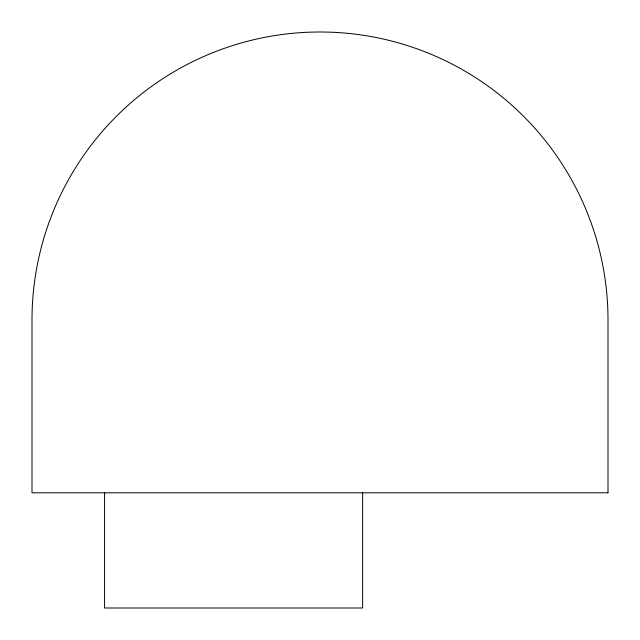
<?xml version="1.0" encoding="UTF-8"?>
<svg xmlns="http://www.w3.org/2000/svg" width="640" height="640" viewBox="0 0 640 640"><rect width="100%" height="100%" fill="white"/><g stroke="black" fill="none" stroke-linecap="round" stroke-linejoin="round"><path stroke-width="0.96" d="M362.624 492.8L362.624 608L104.576 608L104.576 492.8M608 492.8L32 492.8L32 320A288 288 0 0 1 320 32A288 288 0 0 1 608 320L608 492.8"/></g></svg>
